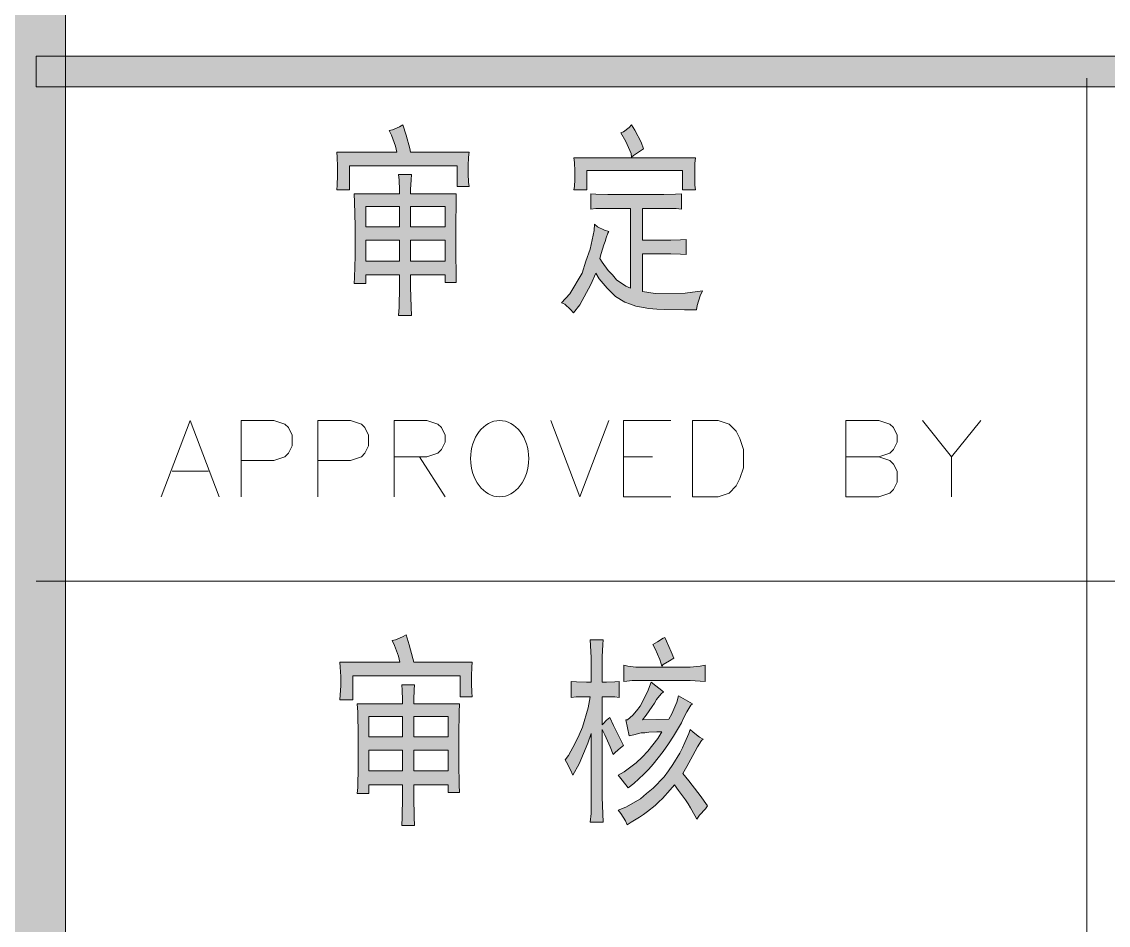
# Model space of a CAD drawing. Header units: millimetres. Extents: x 261 to 114907, y 32 to 1998430.
# Drawn here: x 107676 to 109511, y 1945839 to 1947364 of the extents above; entities that cross this region are included whole.
import ezdxf

# ---------------------------------------------------------------- set-up
doc = ezdxf.new("R2010")
doc.units = ezdxf.units.MM

msp = doc.modelspace()

# ---------------------------------------------------------------- hatches: boundary and pattern name
h = msp.add_hatch(color=0)
h.dxf.hatch_style = 2
h.paths.add_polyline_path([(107750.2, 1928333.3), (107650.3, 1928333.3), (107650.3, 1997229.2), (107750.2, 1997229.2)])
h = msp.add_hatch(color=0)
h.dxf.hatch_style = 2
h.paths.add_polyline_path([(107700.3, 1947254.4), (107700.3, 1947306.2), (113706.8, 1947306.2), (113706.8, 1947254.4)])
h = msp.add_hatch(color=0)
h.dxf.hatch_style = 2
h.paths.add_polyline_path([(108319.9, 1947190.2), (108325.1, 1947173), (108331.6, 1947150.2), (108332.8, 1947144.1), (108431.5, 1947144.1), (108430.7, 1947135.9), (108430.2, 1947121.3), (108430.2, 1947114.4), (108430.2, 1947107.5), (108430.7, 1947093.3), (108431.5, 1947086), (108411.3, 1947086), (108411.3, 1947121.3), (108229.4, 1947121.3), (108229.4, 1947080.8), (108208.3, 1947080.8), (108208.7, 1947088.5), (108209.2, 1947104.5), (108209.2, 1947111.8), (108209.2, 1947120), (108208.7, 1947135.9), (108208.3, 1947144.1), (108309.6, 1947144.1), (108307, 1947154.5), (108300.5, 1947172.6), (108296.6, 1947180.8), (108302.3, 1947182.1), (108313.9, 1947186.8)])
h = msp.add_hatch(color=0)
h.dxf.hatch_style = 2
h.paths.add_polyline_path([(108687.9, 1947176.5), (108692.2, 1947178.6), (108701.7, 1947185.5), (108706, 1947190.2), (108711.6, 1947181.2), (108722, 1947160.9), (108726.3, 1947149.7), (108719.4, 1947145.4), (108709, 1947138.5), (108706, 1947135.9), (108705.2, 1947142), (108696.1, 1947162.2)])
h = msp.add_hatch(color=0)
h.dxf.hatch_style = 2
h.paths.add_polyline_path([(108813.8, 1947134.7), (108812.9, 1947125.2), (108812.5, 1947111), (108812.5, 1947106.2), (108812.5, 1947101.5), (108812.9, 1947088.5), (108813.8, 1947080.8), (108792.2, 1947080.8), (108792.2, 1947113.1), (108630.2, 1947113.1), (108630.2, 1947080.8), (108608.6, 1947080.8), (108609.5, 1947086), (108609.9, 1947098), (108609.9, 1947104.9), (108609.9, 1947111.8), (108609.5, 1947126.5), (108608.6, 1947134.7)])
h = msp.add_hatch(color=0)
h.paths.add_polyline_path([(108313.9, 1947073.9), (108313.9, 1947080.8), (108313.5, 1947096.7), (108312.6, 1947106.2), (108334.1, 1947106.2), (108333.7, 1947097.6), (108332.8, 1947081.2), (108332.8, 1947073.9), (108410, 1947073.9), (108409.5, 1947059.7), (108409.1, 1947021.3), (108409.1, 1946996.8), (108409.1, 1946973.1), (108409.5, 1946936.9), (108410, 1946923.9), (108391, 1946923.9), (108391, 1946937.3), (108332.8, 1946937.3), (108332.8, 1946917), (108333.7, 1946882.6), (108334.1, 1946868.3), (108312.6, 1946868.3), (108313.5, 1946882.6), (108313.9, 1946917), (108313.9, 1946937.3), (108257, 1946937.3), (108257, 1946922.6), (108237.6, 1946922.6), (108238, 1946932.6), (108238.9, 1946968.3), (108238.9, 1946994.2), (108238.9, 1947019.6), (108238, 1947059.7), (108237.6, 1947073.9)])
h.paths.add_polyline_path([(108391, 1946960.1), (108391, 1946995.5), (108332.8, 1946995.5), (108332.8, 1946960.1)])
h.paths.add_polyline_path([(108313.9, 1946960.1), (108313.9, 1946995.5), (108257, 1946995.5), (108257, 1946960.1)])
h.paths.add_polyline_path([(108391, 1947018.3), (108391, 1947052.3), (108332.8, 1947052.3), (108332.8, 1947018.3)])
h.paths.add_polyline_path([(108313.9, 1947018.3), (108313.9, 1947052.3), (108257, 1947052.3), (108257, 1947018.3)])
h = msp.add_hatch(color=0)
h.dxf.hatch_style = 2
h.paths.add_polyline_path([(108750.8, 1947072.6), (108760.3, 1947072.6), (108780.1, 1947073), (108790, 1947073.9), (108790, 1947048), (108781, 1947048.9), (108759.5, 1947049.3), (108746.5, 1947049.3), (108724.6, 1947049.3), (108724.6, 1946995.5), (108766.8, 1946995.5), (108772.4, 1946995.5), (108788.3, 1946996.3), (108798.2, 1946996.8), (108798.2, 1946971.3), (108788.3, 1946971.8), (108772, 1946972.6), (108765.9, 1946972.6), (108724.6, 1946972.6), (108724.6, 1946908.9), (108745.7, 1946905.4), (108796.5, 1946906.3), (108825.8, 1946910.1), (108821.5, 1946901.5), (108816.8, 1946885.2), (108815.5, 1946877.8), (108795.2, 1946877.8), (108762, 1946878.7), (108748.7, 1946879.1), (108735.3, 1946880), (108713.3, 1946883.9), (108704.3, 1946887.3), (108694.8, 1946890.8), (108678.9, 1946900.7), (108671.5, 1946907.6), (108664.7, 1946914.5), (108651.3, 1946930.4), (108645.3, 1946939.9), (108637.1, 1946920.5), (108618.5, 1946886.4), (108607.8, 1946872.7), (108603, 1946878.7), (108593.1, 1946887.3), (108587.5, 1946889.9), (108601.7, 1946905), (108622.4, 1946939.9), (108628.9, 1946960.1), (108635.8, 1946980.4), (108642.7, 1947011.8), (108643.1, 1947022.6), (108648.3, 1947018.3), (108660.3, 1947012.3), (108667.7, 1947010.1), (108665.9, 1947007.5), (108662.9, 1946999.3), (108661.2, 1946993.3), (108659.1, 1946987.7), (108654.7, 1946973.1), (108652.6, 1946964.4), (108656, 1946958.4), (108666.4, 1946944.6), (108673.7, 1946936.9), (108680.6, 1946928.7), (108696.1, 1946917.9), (108704.3, 1946914.5), (108704.3, 1947049.3), (108671.5, 1947049.3), (108662.9, 1947049.3), (108645.7, 1947048.9), (108637.1, 1947048), (108637.1, 1947073.9), (108645.7, 1947073), (108665.9, 1947072.6), (108677.6, 1947072.6)])
h = msp.add_hatch(color=0)
h.dxf.hatch_style = 2
h.paths.add_polyline_path([(108325.1, 1946329.3), (108330.3, 1946312.5), (108336.7, 1946289.2), (108338.4, 1946283.2), (108436.7, 1946283.2), (108436.3, 1946275), (108435.4, 1946260.3), (108435.4, 1946253.4), (108435.4, 1946246.5), (108436.3, 1946232.7), (108436.7, 1946225), (108416.4, 1946225), (108416.4, 1946260.3), (108235, 1946260.3), (108235, 1946219.8), (108213.5, 1946219.8), (108213.9, 1946228), (108214.8, 1946243.5), (108214.8, 1946250.8), (108214.8, 1946259), (108213.9, 1946275), (108213.5, 1946283.2), (108314.7, 1946283.2), (108312.6, 1946293.5), (108305.7, 1946311.6), (108301.8, 1946319.8), (108307.4, 1946321.1), (108319.1, 1946325.8)])
h = msp.add_hatch(color=0)
h.dxf.hatch_style = 2
h.paths.add_polyline_path([(108762, 1946325), (108765.1, 1946318.5), (108772.8, 1946300.8), (108777.1, 1946290.1), (108769.8, 1946285.7), (108759.5, 1946279.3), (108756.9, 1946276.3), (108753.4, 1946287.9), (108745.7, 1946306), (108741.8, 1946312.9), (108749.5, 1946317.6), (108759.5, 1946323.7)])
h = msp.add_hatch(color=0)
h.dxf.hatch_style = 2
h.paths.add_polyline_path([(108637.5, 1946279.3), (108637.5, 1946290.5), (108636.6, 1946311.6), (108636.2, 1946321.1), (108657.8, 1946321.1), (108657.3, 1946312.9), (108656.5, 1946292.2), (108656.5, 1946279.3), (108656.5, 1946249.5), (108663.4, 1946249.5), (108677.6, 1946250), (108684.9, 1946250.8), (108684.9, 1946223.7), (108677.6, 1946224.6), (108663.4, 1946225), (108656.5, 1946225), (108656.5, 1946177.6), (108657.8, 1946179.3), (108663.8, 1946185.3), (108669, 1946190.1), (108675.4, 1946176.3), (108687.1, 1946152.6), (108692.2, 1946142.7), (108687.1, 1946138.4), (108678.4, 1946131), (108675, 1946127.6), (108669.8, 1946140.1), (108660.8, 1946160.8), (108656.5, 1946169.8), (108656.5, 1946069.4), (108656.5, 1946055.6), (108657.3, 1946027.2), (108657.8, 1946013), (108636.2, 1946013), (108637.5, 1946027.6), (108637.9, 1946056.1), (108637.5, 1946069.4), (108637.5, 1946162.9), (108632.3, 1946146.6), (108617.3, 1946111.7), (108606.9, 1946092.7), (108603, 1946101.3), (108596.1, 1946114.2), (108593.6, 1946118.1), (108599.2, 1946125.9), (108610.8, 1946146.6), (108617.3, 1946160.3), (108623.3, 1946173.7), (108632.8, 1946206), (108636.2, 1946225), (108628.9, 1946225), (108612.5, 1946224.6), (108603.9, 1946223.7), (108603.9, 1946250.8), (108612.9, 1946250), (108629.7, 1946249.5), (108637.5, 1946249.5)])
h = msp.add_hatch(color=0)
h.dxf.hatch_style = 2
h.paths.add_polyline_path([(108711.2, 1946252.1), (108706.9, 1946252.1), (108697.8, 1946251.3), (108693.1, 1946250.8), (108693.1, 1946278), (108699.6, 1946276.3), (108713.3, 1946275), (108720.7, 1946275), (108796.5, 1946275), (108804.7, 1946275), (108821.5, 1946276.3), (108830.1, 1946278), (108830.1, 1946250.8), (108821.5, 1946251.3), (108804.7, 1946252.1), (108796.5, 1946252.1)])
h = msp.add_hatch(color=0)
h.paths.add_polyline_path([(108319.1, 1946212.9), (108319.1, 1946219.8), (108318.6, 1946235.8), (108318.2, 1946245.2), (108339.3, 1946245.2), (108338.9, 1946236.6), (108338.4, 1946220.2), (108338.4, 1946212.9), (108415.2, 1946212.9), (108414.7, 1946198.7), (108414.3, 1946160.3), (108414.3, 1946135.8), (108414.3, 1946112.1), (108414.7, 1946075.9), (108415.2, 1946063), (108396.2, 1946063), (108396.2, 1946076.3), (108338.4, 1946076.3), (108338.4, 1946056.1), (108338.9, 1946021.6), (108339.3, 1946007.4), (108318.2, 1946007.4), (108318.6, 1946021.6), (108319.1, 1946056.1), (108319.1, 1946076.3), (108262.2, 1946076.3), (108262.2, 1946061.7), (108242.8, 1946061.7), (108243.6, 1946071.6), (108244.1, 1946107.3), (108244.1, 1946133.2), (108244.1, 1946159.1), (108243.6, 1946198.7), (108242.8, 1946212.9)])
h.paths.add_polyline_path([(108396.2, 1946099.6), (108396.2, 1946134.5), (108338.4, 1946134.5), (108338.4, 1946099.6)])
h.paths.add_polyline_path([(108319.1, 1946099.6), (108319.1, 1946134.5), (108262.2, 1946134.5), (108262.2, 1946099.6)])
h.paths.add_polyline_path([(108396.2, 1946157.3), (108396.2, 1946191.4), (108338.4, 1946191.4), (108338.4, 1946157.3)])
h.paths.add_polyline_path([(108319.1, 1946157.3), (108319.1, 1946191.4), (108262.2, 1946191.4), (108262.2, 1946157.3)])
h = msp.add_hatch(color=0)
h.dxf.hatch_style = 2
h.paths.add_polyline_path([(108696.1, 1946185.8), (108699.1, 1946185.8), (108708.2, 1946193.5), (108714.2, 1946201.3), (108720.7, 1946209), (108732.7, 1946233.2), (108738.8, 1946249.5), (108759.9, 1946233.2), (108756, 1946229.7), (108748.3, 1946220.2), (108744.4, 1946214.2), (108740.5, 1946208.2), (108730.6, 1946194), (108724.6, 1946185.8), (108768.9, 1946187.1), (108774.1, 1946196.1), (108782.3, 1946215.5), (108785.3, 1946226.3), (108808.6, 1946212.9), (108806, 1946210.8), (108799.1, 1946199.6), (108794.4, 1946190.1), (108790, 1946180.6), (108776.7, 1946158.2), (108768.1, 1946145.3), (108759.5, 1946132.3), (108742.6, 1946111.2), (108734.9, 1946102.6), (108726.7, 1946094.4), (108709.5, 1946078.5), (108700.4, 1946071.1), (108696.5, 1946076.3), (108687.9, 1946087.1), (108683.2, 1946092.7), (108693.5, 1946097.9), (108713.8, 1946113.4), (108723.7, 1946122.9), (108733.2, 1946132.8), (108750, 1946154.3), (108756.9, 1946165.5), (108748.7, 1946165.5), (108734.9, 1946165.1), (108728.4, 1946164.2), (108722.4, 1946163.8), (108709.5, 1946160.8), (108702.1, 1946159.1)])
h = msp.add_hatch(color=0)
h.dxf.hatch_style = 2
h.paths.add_polyline_path([(108827.1, 1946153.5), (108824.1, 1946150.9), (108817.2, 1946140.5), (108813.3, 1946133.2), (108809.4, 1946125.9), (108799.1, 1946106.9), (108792.6, 1946095.3), (108802.5, 1946083.2), (108818.1, 1946063.4), (108823.2, 1946056.1), (108828.8, 1946048.7), (108834.4, 1946040.6), (108830.6, 1946035.8), (108820.6, 1946025), (108815.9, 1946018.1), (108812.9, 1946024.2), (108805.6, 1946037.1), (108801.3, 1946044), (108796.9, 1946050.9), (108785.3, 1946066.8), (108778.4, 1946076.3), (108771.1, 1946067.7), (108758.2, 1946053), (108751.7, 1946047.4), (108745.7, 1946041.4), (108732.7, 1946031.1), (108726.3, 1946026.3), (108719.4, 1946021.6), (108705.2, 1946013), (108698.3, 1946008.7), (108695.7, 1946015.6), (108687.9, 1946027.6), (108683.2, 1946033.2), (108696.5, 1946038.4), (108721.1, 1946052.6), (108731.4, 1946061.7), (108742.2, 1946070.3), (108760.7, 1946089.7), (108768.1, 1946100), (108775.8, 1946110.4), (108787.5, 1946129.8), (108791.8, 1946138.4), (108796.1, 1946147.4), (108802.5, 1946162.9), (108804.7, 1946169.8), (108809.9, 1946165.1), (108820.6, 1946156.9)])

# ---------------------------------------------------------------- linework, layer by layer
at = {"color": 0, "lineweight": 0}
for points in [[(107750.2, 1928333.3), (107650.3, 1928333.3), (107650.3, 1997229.2), (107750.2, 1997229.2)], [(107700.3, 1947254.4), (107700.3, 1947306.2), (113706.8, 1947306.2), (113706.8, 1947254.4)], [(108319.9, 1947190.2), (108325.1, 1947173), (108331.6, 1947150.2), (108332.8, 1947144.1), (108431.5, 1947144.1), (108430.7, 1947135.9), (108430.2, 1947121.3), (108430.2, 1947114.4), (108430.2, 1947107.5), (108430.7, 1947093.3), (108431.5, 1947086), (108411.3, 1947086), (108411.3, 1947121.3), (108229.4, 1947121.3), (108229.4, 1947080.8), (108208.3, 1947080.8), (108208.7, 1947088.5), (108209.2, 1947104.5), (108209.2, 1947111.8), (108209.2, 1947120), (108208.7, 1947135.9), (108208.3, 1947144.1), (108309.6, 1947144.1), (108307, 1947154.5), (108300.5, 1947172.6), (108296.6, 1947180.8), (108302.3, 1947182.1), (108313.9, 1947186.8)], [(108687.9, 1947176.5), (108692.2, 1947178.6), (108701.7, 1947185.5), (108706, 1947190.2), (108711.6, 1947181.2), (108722, 1947160.9), (108726.3, 1947149.7), (108719.4, 1947145.4), (108709, 1947138.5), (108706, 1947135.9), (108705.2, 1947142), (108696.1, 1947162.2)], [(108813.8, 1947134.7), (108812.9, 1947125.2), (108812.5, 1947111), (108812.5, 1947106.2), (108812.5, 1947101.5), (108812.9, 1947088.5), (108813.8, 1947080.8), (108792.2, 1947080.8), (108792.2, 1947113.1), (108630.2, 1947113.1), (108630.2, 1947080.8), (108608.6, 1947080.8), (108609.5, 1947086), (108609.9, 1947098), (108609.9, 1947104.9), (108609.9, 1947111.8), (108609.5, 1947126.5), (108608.6, 1947134.7)], [(108313.9, 1947073.9), (108313.9, 1947080.8), (108313.5, 1947096.7), (108312.6, 1947106.2), (108334.1, 1947106.2), (108333.7, 1947097.6), (108332.8, 1947081.2), (108332.8, 1947073.9), (108410, 1947073.9), (108409.5, 1947059.7), (108409.1, 1947021.3), (108409.1, 1946996.8), (108409.1, 1946973.1), (108409.5, 1946936.9), (108410, 1946923.9), (108391, 1946923.9), (108391, 1946937.3), (108332.8, 1946937.3), (108332.8, 1946917), (108333.7, 1946882.6), (108334.1, 1946868.3), (108312.6, 1946868.3), (108313.5, 1946882.6), (108313.9, 1946917), (108313.9, 1946937.3), (108257, 1946937.3), (108257, 1946922.6), (108237.6, 1946922.6), (108238, 1946932.6), (108238.9, 1946968.3), (108238.9, 1946994.2), (108238.9, 1947019.6), (108238, 1947059.7), (108237.6, 1947073.9)], [(108750.8, 1947072.6), (108760.3, 1947072.6), (108780.1, 1947073), (108790, 1947073.9), (108790, 1947048), (108781, 1947048.9), (108759.5, 1947049.3), (108746.5, 1947049.3), (108724.6, 1947049.3), (108724.6, 1946995.5), (108766.8, 1946995.5), (108772.4, 1946995.5), (108788.3, 1946996.3), (108798.2, 1946996.8), (108798.2, 1946971.3), (108788.3, 1946971.8), (108772, 1946972.6), (108765.9, 1946972.6), (108724.6, 1946972.6), (108724.6, 1946908.9), (108745.7, 1946905.4), (108796.5, 1946906.3), (108825.8, 1946910.1), (108821.5, 1946901.5), (108816.8, 1946885.2), (108815.5, 1946877.8), (108795.2, 1946877.8), (108762, 1946878.7), (108748.7, 1946879.1), (108735.3, 1946880), (108713.3, 1946883.9), (108704.3, 1946887.3), (108694.8, 1946890.8), (108678.9, 1946900.7), (108671.5, 1946907.6), (108664.7, 1946914.5), (108651.3, 1946930.4), (108645.3, 1946939.9), (108637.1, 1946920.5), (108618.5, 1946886.4), (108607.8, 1946872.7), (108603, 1946878.7), (108593.1, 1946887.3), (108587.5, 1946889.9), (108601.7, 1946905), (108622.4, 1946939.9), (108628.9, 1946960.1), (108635.8, 1946980.4), (108642.7, 1947011.8), (108643.1, 1947022.6), (108648.3, 1947018.3), (108660.3, 1947012.3), (108667.7, 1947010.1), (108665.9, 1947007.5), (108662.9, 1946999.3), (108661.2, 1946993.3), (108659.1, 1946987.7), (108654.7, 1946973.1), (108652.6, 1946964.4), (108656, 1946958.4), (108666.4, 1946944.6), (108673.7, 1946936.9), (108680.6, 1946928.7), (108696.1, 1946917.9), (108704.3, 1946914.5), (108704.3, 1947049.3), (108671.5, 1947049.3), (108662.9, 1947049.3), (108645.7, 1947048.9), (108637.1, 1947048), (108637.1, 1947073.9), (108645.7, 1947073), (108665.9, 1947072.6), (108677.6, 1947072.6)], [(108313.9, 1947018.3), (108313.9, 1947052.3), (108257, 1947052.3), (108257, 1947018.3)], [(108391, 1947018.3), (108391, 1947052.3), (108332.8, 1947052.3), (108332.8, 1947018.3)], [(108313.9, 1946960.1), (108313.9, 1946995.5), (108257, 1946995.5), (108257, 1946960.1)], [(108391, 1946960.1), (108391, 1946995.5), (108332.8, 1946995.5), (108332.8, 1946960.1)], [(108809, 1946562.4), (108809, 1946691.2), (108852.1, 1946691.2), (108870.6, 1946685.2), (108882.7, 1946673.1), (108888.7, 1946660.6), (108895.2, 1946642.1), (108895.2, 1946611.5), (108888.7, 1946593), (108882.7, 1946580.9), (108870.6, 1946568.4), (108852.1, 1946562.4)], [(108325.1, 1946329.3), (108330.3, 1946312.5), (108336.7, 1946289.2), (108338.4, 1946283.2), (108436.7, 1946283.2), (108436.3, 1946275), (108435.4, 1946260.3), (108435.4, 1946253.4), (108435.4, 1946246.5), (108436.3, 1946232.7), (108436.7, 1946225), (108416.4, 1946225), (108416.4, 1946260.3), (108235, 1946260.3), (108235, 1946219.8), (108213.5, 1946219.8), (108213.9, 1946228), (108214.8, 1946243.5), (108214.8, 1946250.8), (108214.8, 1946259), (108213.9, 1946275), (108213.5, 1946283.2), (108314.7, 1946283.2), (108312.6, 1946293.5), (108305.7, 1946311.6), (108301.8, 1946319.8), (108307.4, 1946321.1), (108319.1, 1946325.8)], [(108762, 1946325), (108765.1, 1946318.5), (108772.8, 1946300.8), (108777.1, 1946290.1), (108769.8, 1946285.7), (108759.5, 1946279.3), (108756.9, 1946276.3), (108753.4, 1946287.9), (108745.7, 1946306), (108741.8, 1946312.9), (108749.5, 1946317.6), (108759.5, 1946323.7)], [(108637.5, 1946279.3), (108637.5, 1946290.5), (108636.6, 1946311.6), (108636.2, 1946321.1), (108657.8, 1946321.1), (108657.3, 1946312.9), (108656.5, 1946292.2), (108656.5, 1946279.3), (108656.5, 1946249.5), (108663.4, 1946249.5), (108677.6, 1946250), (108684.9, 1946250.8), (108684.9, 1946223.7), (108677.6, 1946224.6), (108663.4, 1946225), (108656.5, 1946225), (108656.5, 1946177.6), (108657.8, 1946179.3), (108663.8, 1946185.3), (108669, 1946190.1), (108675.4, 1946176.3), (108687.1, 1946152.6), (108692.2, 1946142.7), (108687.1, 1946138.4), (108678.4, 1946131), (108675, 1946127.6), (108669.8, 1946140.1), (108660.8, 1946160.8), (108656.5, 1946169.8), (108656.5, 1946069.4), (108656.5, 1946055.6), (108657.3, 1946027.2), (108657.8, 1946013), (108636.2, 1946013), (108637.5, 1946027.6), (108637.9, 1946056.1), (108637.5, 1946069.4), (108637.5, 1946162.9), (108632.3, 1946146.6), (108617.3, 1946111.7), (108606.9, 1946092.7), (108603, 1946101.3), (108596.1, 1946114.2), (108593.6, 1946118.1), (108599.2, 1946125.9), (108610.8, 1946146.6), (108617.3, 1946160.3), (108623.3, 1946173.7), (108632.8, 1946206), (108636.2, 1946225), (108628.9, 1946225), (108612.5, 1946224.6), (108603.9, 1946223.7), (108603.9, 1946250.8), (108612.9, 1946250), (108629.7, 1946249.5), (108637.5, 1946249.5)], [(108711.2, 1946252.1), (108706.9, 1946252.1), (108697.8, 1946251.3), (108693.1, 1946250.8), (108693.1, 1946278), (108699.6, 1946276.3), (108713.3, 1946275), (108720.7, 1946275), (108796.5, 1946275), (108804.7, 1946275), (108821.5, 1946276.3), (108830.1, 1946278), (108830.1, 1946250.8), (108821.5, 1946251.3), (108804.7, 1946252.1), (108796.5, 1946252.1)], [(108319.1, 1946212.9), (108319.1, 1946219.8), (108318.6, 1946235.8), (108318.2, 1946245.2), (108339.3, 1946245.2), (108338.9, 1946236.6), (108338.4, 1946220.2), (108338.4, 1946212.9), (108415.2, 1946212.9), (108414.7, 1946198.7), (108414.3, 1946160.3), (108414.3, 1946135.8), (108414.3, 1946112.1), (108414.7, 1946075.9), (108415.2, 1946063), (108396.2, 1946063), (108396.2, 1946076.3), (108338.4, 1946076.3), (108338.4, 1946056.1), (108338.9, 1946021.6), (108339.3, 1946007.4), (108318.2, 1946007.4), (108318.6, 1946021.6), (108319.1, 1946056.1), (108319.1, 1946076.3), (108262.2, 1946076.3), (108262.2, 1946061.7), (108242.8, 1946061.7), (108243.6, 1946071.6), (108244.1, 1946107.3), (108244.1, 1946133.2), (108244.1, 1946159.1), (108243.6, 1946198.7), (108242.8, 1946212.9)], [(108696.1, 1946185.8), (108699.1, 1946185.8), (108708.2, 1946193.5), (108714.2, 1946201.3), (108720.7, 1946209), (108732.7, 1946233.2), (108738.8, 1946249.5), (108759.9, 1946233.2), (108756, 1946229.7), (108748.3, 1946220.2), (108744.4, 1946214.2), (108740.5, 1946208.2), (108730.6, 1946194), (108724.6, 1946185.8), (108768.9, 1946187.1), (108774.1, 1946196.1), (108782.3, 1946215.5), (108785.3, 1946226.3), (108808.6, 1946212.9), (108806, 1946210.8), (108799.1, 1946199.6), (108794.4, 1946190.1), (108790, 1946180.6), (108776.7, 1946158.2), (108768.1, 1946145.3), (108759.5, 1946132.3), (108742.6, 1946111.2), (108734.9, 1946102.6), (108726.7, 1946094.4), (108709.5, 1946078.5), (108700.4, 1946071.1), (108696.5, 1946076.3), (108687.9, 1946087.1), (108683.2, 1946092.7), (108693.5, 1946097.9), (108713.8, 1946113.4), (108723.7, 1946122.9), (108733.2, 1946132.8), (108750, 1946154.3), (108756.9, 1946165.5), (108748.7, 1946165.5), (108734.9, 1946165.1), (108728.4, 1946164.2), (108722.4, 1946163.8), (108709.5, 1946160.8), (108702.1, 1946159.1)], [(108319.1, 1946157.3), (108319.1, 1946191.4), (108262.2, 1946191.4), (108262.2, 1946157.3)], [(108396.2, 1946157.3), (108396.2, 1946191.4), (108338.4, 1946191.4), (108338.4, 1946157.3)], [(108827.1, 1946153.5), (108824.1, 1946150.9), (108817.2, 1946140.5), (108813.3, 1946133.2), (108809.4, 1946125.9), (108799.1, 1946106.9), (108792.6, 1946095.3), (108802.5, 1946083.2), (108818.1, 1946063.4), (108823.2, 1946056.1), (108828.8, 1946048.7), (108834.4, 1946040.6), (108830.6, 1946035.8), (108820.6, 1946025), (108815.9, 1946018.1), (108812.9, 1946024.2), (108805.6, 1946037.1), (108801.3, 1946044), (108796.9, 1946050.9), (108785.3, 1946066.8), (108778.4, 1946076.3), (108771.1, 1946067.7), (108758.2, 1946053), (108751.7, 1946047.4), (108745.7, 1946041.4), (108732.7, 1946031.1), (108726.3, 1946026.3), (108719.4, 1946021.6), (108705.2, 1946013), (108698.3, 1946008.7), (108695.7, 1946015.6), (108687.9, 1946027.6), (108683.2, 1946033.2), (108696.5, 1946038.4), (108721.1, 1946052.6), (108731.4, 1946061.7), (108742.2, 1946070.3), (108760.7, 1946089.7), (108768.1, 1946100), (108775.8, 1946110.4), (108787.5, 1946129.8), (108791.8, 1946138.4), (108796.1, 1946147.4), (108802.5, 1946162.9), (108804.7, 1946169.8), (108809.9, 1946165.1), (108820.6, 1946156.9)], [(108319.1, 1946099.6), (108319.1, 1946134.5), (108262.2, 1946134.5), (108262.2, 1946099.6)], [(108396.2, 1946099.6), (108396.2, 1946134.5), (108338.4, 1946134.5), (108338.4, 1946099.6)]]:
    msp.add_lwpolyline(points, close=True, dxfattribs=at)
for points in [[(109474.8, 1940384.3), (109474.8, 1947269.1)], [(107911.4, 1946562.4), (107960.5, 1946691.2), (108009.7, 1946562.4)], [(108046.7, 1946562.4), (108046.7, 1946691.2), (108101.9, 1946691.2), (108120.4, 1946685.2), (108126.4, 1946679.2), (108132.9, 1946666.7), (108132.9, 1946648.6), (108126.4, 1946636.1), (108120.4, 1946630), (108101.9, 1946623.6), (108046.7, 1946623.6)], [(108176, 1946562.4), (108176, 1946691.2), (108231.1, 1946691.2), (108249.7, 1946685.2), (108255.7, 1946679.2), (108261.7, 1946666.7), (108261.7, 1946648.6), (108255.7, 1946636.1), (108249.7, 1946630), (108231.1, 1946623.6), (108176, 1946623.6)], [(108304.8, 1946562.4), (108304.8, 1946691.2), (108360, 1946691.2), (108378.5, 1946685.2), (108385, 1946679.2), (108391, 1946666.7), (108391, 1946654.6), (108385, 1946642.1), (108378.5, 1946636.1), (108360, 1946630), (108304.8, 1946630)], [(108569.4, 1946691.2), (108618.5, 1946562.4), (108667.7, 1946691.2)], [(108692.2, 1946562.4), (108692.2, 1946691.2), (108772, 1946691.2)], [(109068, 1946562.4), (109068, 1946691.2), (109123.6, 1946691.2), (109142.1, 1946685.2), (109148.1, 1946679.2), (109154.2, 1946666.7), (109154.2, 1946654.6), (109148.1, 1946642.1), (109142.1, 1946636.1), (109123.6, 1946630)], [(109197.3, 1946691.2), (109246.4, 1946630), (109295.5, 1946691.2)], [(108347.9, 1946630), (108391, 1946562.4)], [(108692.2, 1946630), (108741.4, 1946630)], [(109068, 1946630), (109123.6, 1946630), (109142.1, 1946623.6), (109148.1, 1946617.6), (109154.2, 1946605.5), (109154.2, 1946587), (109148.1, 1946574.5), (109142.1, 1946568.4), (109123.6, 1946562.4), (109068, 1946562.4)], [(109246.4, 1946630), (109246.4, 1946562.4)], [(107929.9, 1946605.5), (107991.6, 1946605.5)], [(108692.2, 1946562.4), (108772, 1946562.4)], [(107700.3, 1946419.8), (113706.8, 1946419.8)]]:
    msp.add_lwpolyline(points, dxfattribs=at)
msp.add_ellipse((108483.2, 1946626.8), major_axis=(0, 64.4), ratio=0.762542, start_param=0, end_param=6.283185, dxfattribs=at)

doc.saveas('drawing.dxf')
